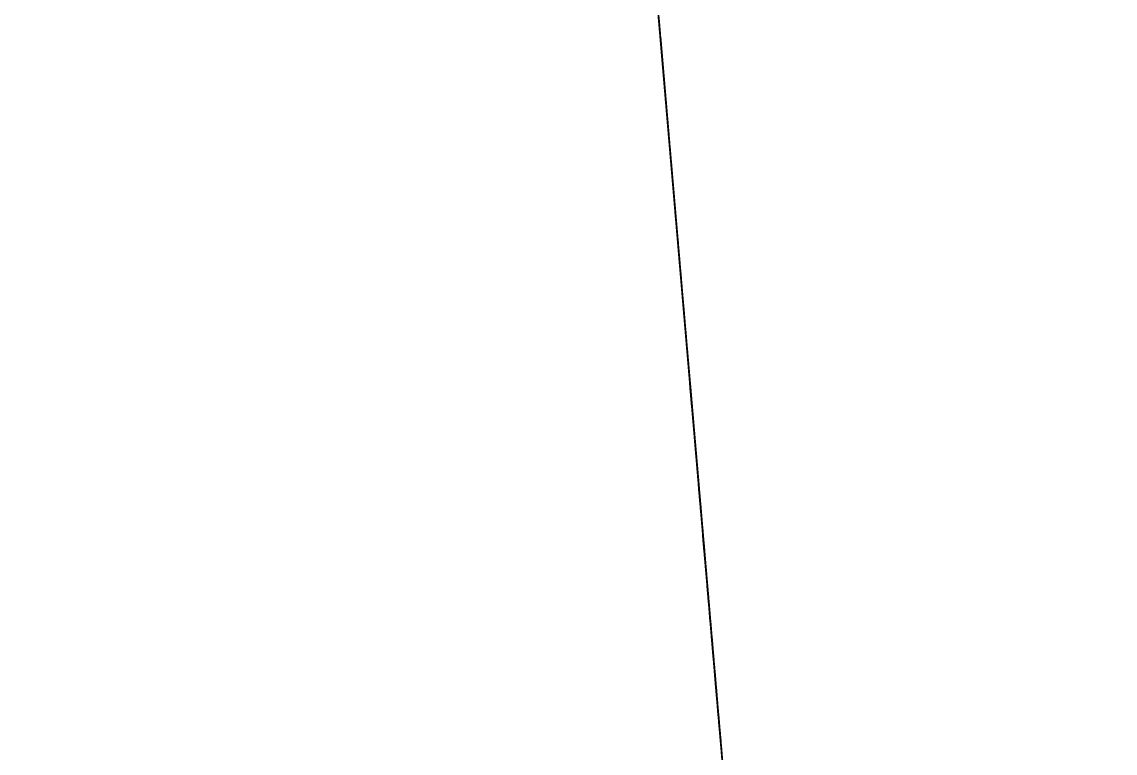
# Model space of a CAD drawing. Header units: millimetres. Extents: x 2645 to 248282, y -52826 to -1714.
# Drawn here: x 4215.9 to 4386.1, y -50512.7 to -50398.8 of the extents above; entities that cross this region are included whole.
import ezdxf

# ---------------------------------------------------------------- set-up
doc = ezdxf.new("R2010")
doc.units = ezdxf.units.MM
doc.header["$MEASUREMENT"] = 0
doc.linetypes.add('CENTER2', pattern=[1.125, 0.75, -0.125, 0.125, -0.125])
for name, color, linetype in [('Elevation Looking North-0', 7, 'Continuous'), ('Elevation Looking North-150-DS-B4-404', 1, 'Continuous'), ('Elevation Looking North-150-SL-B4-221', 85, 'Continuous'), ('Elevation Looking North-300-CEN-D3-224', 70, 'Continuous'), ('Elevation Looking North-300-CEN-D3-258', 70, 'Continuous'), ('Elevation Looking North-300-FA-D4-234', 50, 'Continuous'), ('Elevation Looking North-300-FA-D4-256', 50, 'Continuous'), ('Elevation Looking North-50-IW-B4-023', 3, 'Continuous'), ('Elevation Looking North-50-PES-D1-029', 4, 'Continuous'), ('Elevation Looking North-A-FLOR', 192, 'Continuous'), ('Elevation Looking North-CENTER', 1, 'CENTER2'), ('Elevation Looking North-RE', 5, 'Continuous'), ('Elevation Looking North-S-BEAM', 12, 'Continuous'), ('Elevation Looking North-SLUDGE TO STRAIN PRESS INLET', 3, 'Continuous')]:
    doc.layers.add(name, color=color, linetype=linetype)
doc.layers.add('Elevation Looking North-PR-STEL-EQIP-PUMP_3_SEEPEX_BTVE70-24_100-18', color=7, linetype='Continuous', true_color=0x1111d0)

# ---------------------------------------------------------------- blocks, each defined once
blk = doc.blocks.new('*U815')
at = {"layer": 'Elevation Looking North-A-FLOR', "color": 0, "linetype": 'ByBlock', "lineweight": -2}
blk.add_line((4220.94, -49299.47, 22000), (4444.7, -51912.92, 22000), dxfattribs=at)
blk = doc.blocks.new('*U816')
at = {"layer": 'Elevation Looking North-S-BEAM', "color": 0, "linetype": 'ByBlock', "lineweight": -2}
for p, q in [((2647.84, -30926.06, 30027.2), (4471.77, -52229.06, 30027.2)), ((2647.84, -30926.06, 29454.8), (4471.77, -52229.06, 29454.8)), ((2647.84, -30926.06, 30042), (4471.77, -52229.06, 30042)), ((3975.71, -46435.21, 29440), (4471.3, -52223.5, 29440))]:
    blk.add_line(p, q, dxfattribs=at)
blk = doc.blocks.new('*U866')
at = {"layer": 'Elevation Looking North-S-BEAM', "color": 0, "linetype": 'ByBlock', "lineweight": -2}
for p, q in [((4226.74, -49367.19, 24801.4), (4472.12, -52233.11, 24801.4)), ((4232.19, -49430.81, 24794.4), (4472.12, -52233.11, 24794.4)), ((4232.19, -49430.81, 24989), (4472.12, -52233.11, 24989)), ((4232.19, -49430.81, 24996), (4472.12, -52233.11, 24996))]:
    blk.add_line(p, q, dxfattribs=at)
blk = doc.blocks.new('*U1000')
at = {"layer": 'Elevation Looking North-A-FLOR', "color": 0, "linetype": 'ByBlock', "lineweight": -2}
for p, q in [((4410.65, -51515.2, 21849.69), (3210.59, -37498.79, 21999.69)), ((4410.65, -51515.2, 21629.21), (3774.49, -44085, 21629.21)), ((4220.94, -49299.47, 21873.41), (4410.67, -51515.39, 21849.69))]:
    blk.add_line(p, q, dxfattribs=at)
blk = doc.blocks.new('*U1001')
at = {"layer": 'Elevation Looking North-A-FLOR', "color": 0, "linetype": 'ByBlock', "lineweight": -2}
for p, q in [((4411.76, -51528.11, 21850.01), (4220.94, -49299.47, 21873.84)), ((4220.94, -49299.47, 21999.98), (4444.7, -51912.92, 21999.98))]:
    blk.add_line(p, q, dxfattribs=at)
blk = doc.blocks.new('*U1191')
at = {"layer": 'Elevation Looking North-50-PES-D1-029', "color": 0, "linetype": 'ByBlock', "lineweight": -2}
blk.add_line((4320.31, -50460.03, 25056.77), (4308.09, -50317.25, 25056.77), dxfattribs=at)
at = {"layer": 'Elevation Looking North-CENTER'}
blk.add_line((4309.13, -50329.4, 25026.61), (4320.31, -50460.03, 25026.61), dxfattribs=at)
blk = doc.blocks.new('*U1203')
at = {"layer": 'Elevation Looking North-300-CEN-D3-258', "color": 0, "linetype": 'ByBlock', "lineweight": -2}
for p, q in [((4295.13, -50165.88, 23515.62), (4325.92, -50525.56, 23521.53)), ((4295.13, -50165.88, 23191.72), (4326.27, -50529.65, 23197.7))]:
    blk.add_line(p, q, dxfattribs=at)
blk = doc.blocks.new('*U1225')
at = {"layer": 'Elevation Looking North-CENTER'}
blk.add_line((4295.13, -50165.88, 23616.33), (4348.64, -50790.93, 23616.33), dxfattribs=at)
at = {"layer": 'Elevation Looking North-RE', "color": 0, "linetype": 'ByBlock', "lineweight": -2}
blk.add_line((4351.24, -50821.28, 23673.48), (4295.13, -50165.88, 23673.48), dxfattribs=at)
blk = doc.blocks.new('*U1234')
at = {"layer": 'Elevation Looking North-50-IW-B4-023', "color": 0, "linetype": 'ByBlock', "lineweight": -2}
for p, q in [((4395.87, -51342.59, 23554.41), (4285.19, -50049.83, 23554.41)), ((4395.87, -51342.59, 23614.73), (4285.49, -50053.4, 23614.73))]:
    blk.add_line(p, q, dxfattribs=at)
at = {"layer": 'Elevation Looking North-CENTER'}
blk.add_line((4285.34, -50051.62, 23584.57), (4395.87, -51342.59, 23584.57), dxfattribs=at)
blk = doc.blocks.new('*U1241')
at = {"layer": 'Elevation Looking North-150-SL-B4-221', "color": 0, "linetype": 'ByBlock', "lineweight": -2}
blk.add_line((4295.13, -50165.88, 24016.87), (4320.04, -50456.9, 24016.87), dxfattribs=at)
blk = doc.blocks.new('*U1242')
at = {"layer": 'Elevation Looking North-CENTER'}
blk.add_line((4295.13, -50165.88, 22955.73), (4385.41, -51220.4, 22955.73), dxfattribs=at)
at = {"layer": 'Elevation Looking North-SLUDGE TO STRAIN PRESS INLET', "color": 0, "linetype": 'ByBlock', "lineweight": -2}
for p, q in [((4385.41, -51220.4, 23039.87), (4295.13, -50165.88, 23039.87)), ((4333.87, -50618.39, 22871.59), (4315.27, -50401.2, 22871.59))]:
    blk.add_line(p, q, dxfattribs=at)
blk = doc.blocks.new('*U1261')
at = {"layer": 'Elevation Looking North-PR-STEL-EQIP-PUMP_3_SEEPEX_BTVE70-24_100-18', "color": 0, "linetype": 'ByBlock', "lineweight": -2}
for p, q in [((4313.16, -50376.51, 22911.45), (4315.29, -50401.42, 22911.3)), ((4315.09, -50399.06, 22511.43), (4315.08, -50398.92, 22488.44)), ((4315.09, -50399.06, 22511.43), (4316.45, -50414.99, 22511.31)), ((4315.27, -50401.14, 22861.31), (4316.63, -50417.07, 22861.23)), ((4315.27, -50401.14, 22861.31), (4315.28, -50401.27, 22884.29)), ((4316.99, -50421.25, 22558.29), (4316.92, -50420.42, 22557.47)), ((4316.99, -50421.25, 22558.29), (4322.36, -50484, 22557.91)), ((4317.12, -50422.77, 22814.18), (4317.05, -50421.95, 22815.01)), ((4317.12, -50422.77, 22814.18), (4322.49, -50485.52, 22813.81)), ((4322.34, -50483.72, 22507.92), (4333.68, -50616.22, 22507.12)), ((4322.52, -50485.83, 22863.8), (4333.86, -50618.33, 22863.01))]:
    blk.add_line(p, q, dxfattribs=at)
at = {"layer": 'Elevation Looking North-PR-STEL-EQIP-PUMP_3_SEEPEX_BTVE70-24_100-18', "color": 0, "linetype": 'ByBlock', "lineweight": -2, "extrusion": (0.996355, 0.085306, -6.96101e-15)}
blk.add_ellipse((4315.18, -50400.08, 22686.37), major_axis=(0.11, -1.34, 224.94), ratio=0.000118, start_param=2.646482, end_param=6.778296, dxfattribs=at)
at = {"layer": 'Elevation Looking North-PR-STEL-EQIP-PUMP_3_SEEPEX_BTVE70-24_100-18', "color": 0, "linetype": 'ByBlock', "lineweight": -2, "extrusion": (0.996355, 0.085306, -1.62056e-15)}
blk.add_ellipse((4315.18, -50400.1, 22686.37), major_axis=(0.09, -1.04, 174.94), ratio=0.000118, start_param=3.141593, end_param=6.283185, dxfattribs=at)
at = {"layer": 'Elevation Looking North-PR-STEL-EQIP-PUMP_3_SEEPEX_BTVE70-24_100-18', "color": 0, "linetype": 'ByBlock', "lineweight": -2, "extrusion": (0.996355, 0.085306, -7.94059e-15)}
blk.add_ellipse((4316.54, -50416.03, 22686.27), major_axis=(0.09, -1.04, 174.96), ratio=0.000118, start_param=3.141593, end_param=6.283185, dxfattribs=at)
at = {"layer": 'Elevation Looking North-PR-STEL-EQIP-PUMP_3_SEEPEX_BTVE70-24_100-18', "color": 0, "linetype": 'ByBlock', "lineweight": -2, "extrusion": (0.996355, 0.085306, -4.83923e-15)}
blk.add_ellipse((4316.88, -50420.02, 22686.25), major_axis=(0.09, -1.02, 170.94), ratio=0.000118, start_param=2.446898, end_param=3.159147, dxfattribs=at)
at = {"layer": 'Elevation Looking North-PR-STEL-EQIP-PUMP_3_SEEPEX_BTVE70-24_100-18', "color": 0, "linetype": 'ByBlock', "lineweight": -2, "extrusion": (0.996355, 0.085306, -6.64377e-15)}
blk.add_ellipse((4316.88, -50420.02, 22686.25), major_axis=(0.07, -0.78, 131.58), ratio=0.000118, start_param=1.736457, end_param=7.688321, dxfattribs=at)
at = {"layer": 'Elevation Looking North-PR-STEL-EQIP-PUMP_3_SEEPEX_BTVE70-24_100-18', "color": 0, "linetype": 'ByBlock', "lineweight": -2, "extrusion": (0.996355, 0.085306, -6.96936e-15)}
blk.add_ellipse((4316.98, -50421.19, 22686.24), major_axis=(0.07, -0.77, 128.77), ratio=0.000118, start_param=3.141474, end_param=6.283304, dxfattribs=at)
at = {"layer": 'Elevation Looking North-PR-STEL-EQIP-PUMP_3_SEEPEX_BTVE70-24_100-18', "color": 0, "linetype": 'ByBlock', "lineweight": -2, "extrusion": (0.996355, 0.085306, -7.89277e-15)}
blk.add_ellipse((4316.88, -50420.02, 22686.25), major_axis=(0.09, -1.02, 170.94), ratio=0.000118, start_param=-0.017555, end_param=0.694694, dxfattribs=at)
at = {"layer": 'Elevation Looking North-PR-STEL-EQIP-PUMP_3_SEEPEX_BTVE70-24_100-18', "color": 0, "linetype": 'ByBlock', "lineweight": -2, "extrusion": (0.996355, 0.085306, -7.25245e-15)}
blk.add_ellipse((4317.06, -50422.01, 22686.23), major_axis=(0.07, -0.76, 127.95), ratio=0.000118, start_param=3.141593, end_param=6.283185, dxfattribs=at)
at = {"layer": 'Elevation Looking North-PR-STEL-EQIP-PUMP_3_SEEPEX_BTVE70-24_100-18', "color": 0, "linetype": 'ByBlock', "lineweight": -2, "extrusion": (0.996355, 0.085306, -9.29302e-15)}
blk.add_ellipse((4322.43, -50484.78, 22685.86), major_axis=(0.09, -1.06, 177.94), ratio=0.000118, start_param=3.141593, end_param=6.283185, dxfattribs=at)
at = {"layer": 'Elevation Looking North-PR-STEL-EQIP-PUMP_3_SEEPEX_BTVE70-24_100-18', "color": 0, "linetype": 'ByBlock', "lineweight": -2}
for points, knots in [([(4316.82, -50419.25, 22554.92), (4316.82, -50419.23, 22551.59), (4316.82, -50419.21, 22548.43), (4316.81, -50419.17, 22542.9), (4316.81, -50419.16, 22540.48), (4316.81, -50419.13, 22535.92), (4316.81, -50419.12, 22533.78), (4316.81, -50419.09, 22529.84), (4316.8, -50419.08, 22528.04), (4316.8, -50419.06, 22524.81), (4316.8, -50419.05, 22523.37), (4316.8, -50419.03, 22519.84), (4316.8, -50419.02, 22518.13), (4316.8, -50419.01, 22516.42), (4316.8, -50419.01, 22515.99), (4316.8, -50419, 22515.56), (4316.8, -50419, 22515.45), (4316.8, -50419, 22515.33), (4316.8, -50419, 22515.31), (4316.8, -50419, 22515.26), (4316.8, -50419, 22515.25), (4316.8, -50419, 22515.22), (4316.8, -50419, 22515.21), (4316.8, -50419, 22515.15), (4316.8, -50419, 22515.14), (4316.8, -50418.99, 22515.05), (4316.8, -50418.99, 22515.04), (4316.8, -50418.99, 22514.99), (4316.8, -50418.98, 22514.95), (4316.79, -50418.97, 22514.84), (4316.79, -50418.97, 22514.78), (4316.79, -50418.93, 22514.57), (4316.79, -50418.92, 22514.47), (4316.78, -50418.82, 22514.12), (4316.78, -50418.79, 22513.92), (4316.75, -50418.44, 22513.25), (4316.74, -50418.31, 22513.01), (4316.69, -50417.72, 22512.33), (4316.64, -50417.2, 22511.81), (4316.53, -50415.86, 22511.38), (4316.49, -50415.43, 22511.3), (4316.45, -50414.99, 22511.31)], [2.4466913, 2.4466913, 2.4466913, 2.4466913, 2.5381398, 2.5381398, 2.6176268, 2.6176268, 2.6981441, 2.6981441, 2.7786614, 2.7786614, 2.858148, 2.858148, 2.9998707, 2.9998707, 3.0707321, 3.0707321, 3.1061628, 3.1061628, 3.1238782, 3.1238782, 3.1327359, 3.1327359, 3.1371647, 3.1371647, 3.1393791, 3.1393791, 3.1397964, 3.1397964, 3.1403824, 3.1403824, 3.1408505, 3.1408505, 3.1411388, 3.1411388, 3.1413662, 3.1413662, 3.1414546, 3.1414546, 3.1415546, 3.1415546, 3.1415935, 3.1415935, 3.1415935, 3.1415935]), ([(4316.63, -50417.07, 22861.23), (4316.67, -50417.5, 22861.23), (4316.7, -50417.92, 22861.16), (4316.77, -50418.69, 22860.91), (4316.8, -50419.02, 22860.72), (4316.85, -50419.64, 22860.3), (4316.87, -50419.88, 22860.07), (4316.92, -50420.38, 22859.49), (4316.93, -50420.52, 22859.22), (4316.95, -50420.8, 22858.64), (4316.96, -50420.85, 22858.45), (4316.97, -50420.99, 22857.93), (4316.97, -50420.99, 22857.84), (4316.97, -50421.01, 22857.64), (4316.97, -50421.02, 22857.59), (4316.97, -50421.02, 22857.51), (4316.97, -50421.03, 22857.49), (4316.97, -50421.03, 22857.44), (4316.97, -50421.03, 22857.42), (4316.97, -50421.03, 22857.37), (4316.97, -50421.03, 22857.36), (4316.97, -50421.03, 22857.31), (4316.97, -50421.03, 22857.3), (4316.97, -50421.03, 22857.21), (4316.97, -50421.03, 22857.21), (4316.97, -50421.03, 22857.08), (4316.97, -50421.03, 22856.86), (4316.97, -50421.03, 22856.14), (4316.97, -50421.03, 22855.64), (4316.97, -50421.02, 22854.38), (4316.97, -50421.02, 22853.62), (4316.97, -50421.01, 22851.84), (4316.97, -50421, 22850.82), (4316.97, -50420.99, 22848.35), (4316.97, -50420.98, 22846.84), (4316.96, -50420.96, 22843.48), (4316.96, -50420.95, 22841.62), (4316.96, -50420.93, 22837.56), (4316.96, -50420.91, 22835.36), (4316.96, -50420.89, 22830.69), (4316.96, -50420.87, 22828.21), (4316.95, -50420.84, 22823.04), (4316.95, -50420.83, 22820.37), (4316.95, -50420.81, 22817.57)], [0.0000005, 0.0000005, 0.0000005, 0.0000005, 0.0000384, 0.0000384, 0.0000801, 0.0000801, 0.000135, 0.000135, 0.000235, 0.000235, 0.0004205, 0.0004205, 0.0008841, 0.0008841, 0.0014111, 0.0014111, 0.001889, 0.001889, 0.0025174, 0.0025174, 0.0036249, 0.0036249, 0.0065377, 0.0065377, 0.0236669, 0.0236669, 0.091937, 0.091937, 0.1608559, 0.1608559, 0.2297791, 0.2297791, 0.2980576, 0.2980576, 0.3775586, 0.3775586, 0.4580908, 0.4580908, 0.5386232, 0.5386232, 0.6181245, 0.6181245, 0.6949028, 0.6949028, 0.6949028, 0.6949028]), ([(4316.8, -50419, 22515.33), (4316.8, -50419, 22515.41), (4316.8, -50419, 22516.34), (4316.8, -50419.03, 22521.1), (4316.8, -50419.06, 22527.18), (4316.81, -50419.16, 22544.51), (4316.82, -50419.23, 22555.77), (4316.83, -50419.38, 22582.32), (4316.84, -50419.47, 22597.61), (4316.85, -50419.67, 22630.69), (4316.86, -50419.77, 22648.46), (4316.88, -50419.99, 22684.69), (4316.89, -50420.1, 22703.14), (4316.91, -50420.31, 22738.85), (4316.92, -50420.41, 22756.11), (4316.93, -50420.6, 22787.67), (4316.94, -50420.69, 22801.98), (4316.95, -50420.84, 22826.2), (4316.96, -50420.9, 22836.1), (4316.97, -50420.99, 22850.51), (4316.97, -50421.02, 22855.01), (4316.97, -50421.03, 22856.91), (4316.97, -50421.03, 22857.13), (4316.97, -50421.03, 22857.16)], [3.159148, 3.159148, 3.159148, 3.159148, 3.317419, 3.317419, 3.637094, 3.637094, 3.957079, 3.957079, 4.277076, 4.277076, 4.597075, 4.597075, 4.917074, 4.917074, 5.237073, 5.237073, 5.557071, 5.557071, 5.877066, 5.877066, 6.19704, 6.19704, 6.265631, 6.265631, 6.265631, 6.265631]), ([(4316.82, -50419.24, 22554.71), (4316.82, -50419.24, 22554.71), (4316.82, -50419.24, 22554.71), (4316.82, -50419.24, 22554.73), (4316.82, -50419.24, 22554.74), (4316.82, -50419.24, 22554.79), (4316.82, -50419.24, 22554.8), (4316.82, -50419.25, 22554.87), (4316.82, -50419.25, 22554.89), (4316.82, -50419.25, 22554.93), (4316.82, -50419.25, 22554.96), (4316.82, -50419.26, 22555.06), (4316.82, -50419.26, 22555.11), (4316.82, -50419.29, 22555.31), (4316.82, -50419.31, 22555.41), (4316.83, -50419.39, 22555.74), (4316.83, -50419.43, 22555.88), (4316.85, -50419.63, 22556.39), (4316.86, -50419.71, 22556.77), (4316.92, -50420.42, 22557.47)], [3.12634305, 3.12634305, 3.12634305, 3.12634305, 3.13269507, 3.13269507, 3.13708576, 3.13708576, 3.13918688, 3.13918688, 3.1396187, 3.1396187, 3.14025347, 3.14025347, 3.14078395, 3.14078395, 3.14112158, 3.14112158, 3.14129901, 3.14129901, 3.14147644, 3.14147644, 3.14147644, 3.14147644]), ([(4317.05, -50421.95, 22815.01), (4317.02, -50421.66, 22815.31), (4317.01, -50421.5, 22815.56), (4316.98, -50421.16, 22816.11), (4316.98, -50421.09, 22816.33), (4316.96, -50420.89, 22816.88), (4316.96, -50420.88, 22817.01), (4316.95, -50420.82, 22817.37), (4316.95, -50420.82, 22817.43), (4316.95, -50420.81, 22817.53), (4316.95, -50420.81, 22817.56), (4316.95, -50420.81, 22817.61), (4316.95, -50420.81, 22817.62), (4316.95, -50420.81, 22817.66), (4316.95, -50420.81, 22817.68), (4316.95, -50420.8, 22817.72), (4316.95, -50420.8, 22817.73), (4316.95, -50420.8, 22817.77), (4316.95, -50420.8, 22817.78), (4316.95, -50420.8, 22817.78), (4316.95, -50420.8, 22817.78), (4316.95, -50420.8, 22817.78)], [0.00011763, 0.00011763, 0.00011763, 0.00011763, 0.00019245, 0.00019245, 0.00032964, 0.00032964, 0.00065449, 0.00065449, 0.00136548, 0.00136548, 0.00189463, 0.00189463, 0.00250081, 0.00250081, 0.00343152, 0.00343152, 0.00540768, 0.00540768, 0.01248324, 0.01248324, 0.01525101, 0.01525101, 0.01525101, 0.01525101])]:
    blk.add_open_spline(points, degree=3, knots=knots, dxfattribs=at)
blk = doc.blocks.new('*U1265')
at = {"layer": 'Elevation Looking North-150-DS-B4-404', "color": 0, "linetype": 'ByBlock', "lineweight": -2}
for p, q in [((4470.59, -52215.27, 23256.49), (4283.68, -50032.23, 23256.49)), ((4470.59, -52215.27, 23424.77), (4284.53, -50042.17, 23424.77))]:
    blk.add_line(p, q, dxfattribs=at)
at = {"layer": 'Elevation Looking North-CENTER'}
blk.add_line((4284.11, -50037.2, 23340.63), (4470.59, -52215.27, 23340.63), dxfattribs=at)
blk = doc.blocks.new('*U1279')
at = {"layer": 'Elevation Looking North-0', "color": 0, "linetype": 'ByBlock', "lineweight": -2}
for p, q in [((4321.32, -50471.79, 25888.36), (4293.06, -50141.73, 25697.1)), ((4311.97, -50362.64, 26078.1), (4321.32, -50471.79, 25888.36)), ((4315.15, -50399.78, 26274.37), (4344.16, -50738.54, 26274.37)), ((4315.15, -50399.78, 26262.37), (4344.16, -50738.54, 26262.37)), ((4315.15, -50399.78, 26274.37), (4315.15, -50399.78, 26262.37)), ((4318.22, -50435.65, 26277.37), (4318.22, -50435.65, 26274.37)), ((4320.31, -50460.01, 26247.37), (4339, -50678.31, 26247.37)), ((4320.31, -50460.01, 26262.37), (4320.31, -50460.01, 26247.37)), ((4320.31, -50460.01, 26247.37), (4339, -50678.31, 26247.37))]:
    blk.add_line(p, q, dxfattribs=at)
at = {"layer": 'Elevation Looking North-0', "color": 0, "linetype": 'ByBlock', "lineweight": -2, "extrusion": (-0.996355, -0.085306, 0)}
blk.add_arc((50449.17, 26247.37), 195.45, 300, 360, dxfattribs=at)
at = {"layer": 'Elevation Looking North-0', "color": 0, "linetype": 'ByBlock', "lineweight": -2, "extrusion": (0.996355, 0.085306, -9.57488e-31)}
blk.add_arc((-50449.17, 26247.37), 414.55, 180, 240, dxfattribs=at)
blk = doc.blocks.new('*U1287')
at = {"layer": 'Elevation Looking North-CENTER'}
blk.add_line((4395.87, -51342.59, 23731.72), (4286.09, -50060.31, 23731.72), dxfattribs=at)
at = {"layer": 'Elevation Looking North-RE', "color": 0, "linetype": 'ByBlock', "lineweight": -2}
for p, q in [((4285.93, -50058.53, 23701.56), (4395.87, -51342.59, 23701.56)), ((4286.24, -50062.09, 23761.89), (4324.66, -50510.85, 23761.89))]:
    blk.add_line(p, q, dxfattribs=at)
blk = doc.blocks.new('*U1307')
at = {"layer": 'Elevation Looking North-150-SL-B4-221', "color": 0, "linetype": 'ByBlock', "lineweight": -2}
for p, q in [((4317.1, -50422.57, 24341.77), (4308.11, -50317.56, 24341.77)), ((4317.1, -50422.57, 24183.7), (4308.11, -50317.57, 24183.7)), ((4317.28, -50424.68, 24211.75), (4317.1, -50422.57, 24211.75)), ((4317.28, -50424.68, 24313.72), (4317.1, -50422.57, 24313.72)), ((4317.28, -50424.69, 24405.24), (4319.33, -50448.6, 24405.24)), ((4317.28, -50424.69, 24120.24), (4319.33, -50448.6, 24120.24)), ((4319.59, -50451.59, 24178.98), (4319.33, -50448.6, 24178.98)), ((4319.59, -50451.59, 24346.49), (4319.33, -50448.6, 24346.49))]:
    blk.add_line(p, q, dxfattribs=at)
at = {"layer": 'Elevation Looking North-150-SL-B4-221', "color": 0, "linetype": 'ByBlock', "lineweight": -2, "extrusion": (-0.996355, -0.085306, -1.77489e-17)}
blk.add_ellipse((4317.1, -50422.57, 24262.74), major_axis=(0, 0, 79.04), ratio=0.000056, start_param=3.141593, end_param=6.283185, dxfattribs=at)
at = {"layer": 'Elevation Looking North-150-SL-B4-221', "color": 0, "linetype": 'ByBlock', "lineweight": -2, "extrusion": (-0.996355, -0.085306, -1.82307e-17)}
blk.add_ellipse((4317.28, -50424.69, 24262.74), major_axis=(0, 0, 142.5), ratio=0.000113, start_param=0, end_param=3.141593, dxfattribs=at)
at = {"layer": 'Elevation Looking North-150-SL-B4-221', "color": 0, "linetype": 'ByBlock', "lineweight": -2, "extrusion": (0.996355, 0.085306, 3.97364e-18)}
for centre in [(4319.33, -50448.59, 24307.11), (4319.33, -50448.59, 24215.27), (4319.33, -50448.6, 24151.24), (4319.33, -50448.6, 24372.95), (4319.33, -50448.61, 24152.52), (4319.33, -50448.61, 24374.23)]:
    blk.add_ellipse(centre, major_axis=(0, 0, 11), ratio=0.000113, start_param=-1.570796, end_param=4.712389, dxfattribs=at)
at = {"layer": 'Elevation Looking North-150-SL-B4-221', "color": 0, "linetype": 'ByBlock', "lineweight": -2, "extrusion": (0.996355, 0.085306, 1.95137e-17)}
blk.add_ellipse((4319.33, -50448.6, 24262.74), major_axis=(0, 0, 84.15), ratio=0.000113, start_param=3.044604, end_param=6.380174, dxfattribs=at)
at = {"layer": 'Elevation Looking North-150-SL-B4-221', "color": 0, "linetype": 'ByBlock', "lineweight": -2, "extrusion": (-0.996355, -0.085306, -3.87196e-17)}
blk.add_ellipse((4319.33, -50448.6, 24262.74), major_axis=(0, 0, 142.5), ratio=0.000113, start_param=-0.94252, end_param=4.084113, dxfattribs=at)
at = {"layer": 'Elevation Looking North-150-SL-B4-221', "color": 0, "linetype": 'ByBlock', "lineweight": -2, "extrusion": (0.996355, 0.085306, -4.58738e-17)}
blk.add_ellipse((4319.59, -50451.59, 24262.74), major_axis=(0, 0, 83.75), ratio=0.000056, start_param=1.584728, end_param=3.141593, dxfattribs=at)
at = {"layer": 'Elevation Looking North-150-SL-B4-221', "color": 0, "linetype": 'ByBlock', "lineweight": -2, "extrusion": (0.996355, 0.085306, -4.83203e-17)}
blk.add_ellipse((4319.59, -50451.59, 24262.74), major_axis=(0, 0, 83.75), ratio=0.000056, start_param=0, end_param=1.584728, dxfattribs=at)
blk = doc.blocks.new('*U1321')
at = {"layer": 'Elevation Looking North-300-FA-D4-256', "color": 0, "linetype": 'ByBlock', "lineweight": -2, "extrusion": (-0.996355, -0.085306, 4.3596e-18)}
blk.add_ellipse((4329.4, -50566.17, 24020.32), major_axis=(9.34, -109.14), ratio=0.707107, start_param=3.141593, end_param=3.907105, dxfattribs=at)
at = {"layer": 'Elevation Looking North-300-FA-D4-256', "color": 0, "linetype": 'ByBlock', "lineweight": -2}
blk.add_open_spline([(4316.6, -50416.74, 23959.19), (4317.57, -50427.99, 23967.49), (4318.3, -50436.6, 23976.11), (4319.41, -50449.54, 23992.96), (4319.73, -50453.27, 24000.91), (4320.01, -50456.5, 24012.22), (4320.05, -50457.04, 24016.28), (4320.05, -50457.04, 24020.32)], degree=3, knots=[3.9466461, 3.9466461, 3.9466461, 3.9466461, 4.2134708, 4.2134708, 4.5123008, 4.5123008, 4.712389, 4.712389, 4.712389, 4.712389], dxfattribs=at)
blk = doc.blocks.new('*U1324')
at = {"layer": 'Elevation Looking North-150-DS-B4-404', "color": 0, "linetype": 'ByBlock', "lineweight": -2}
blk.add_line((4324.5, -50509.02, 24705.94), (4338.86, -50676.68, 24705.94), dxfattribs=at)
at = {"layer": 'Elevation Looking North-150-DS-B4-404', "color": 0, "linetype": 'ByBlock', "lineweight": -2, "extrusion": (0.996355, 0.085306, 1.3962e-28)}
blk.add_arc((-50549.34, 24705.94), 312.74, 90, 111.9521, dxfattribs=at)
at = {"layer": 'Elevation Looking North-150-DS-B4-404', "color": 0, "linetype": 'ByBlock', "lineweight": -2, "extrusion": (-0.996355, -0.085306, 0)}
blk.add_arc((50549.34, 24705.94), 144.46, 0, 37.7604, dxfattribs=at)
blk = doc.blocks.new('*U1325')
at = {"layer": 'Elevation Looking North-150-DS-B4-404', "color": 0, "linetype": 'ByBlock', "lineweight": -2}
for p, q in [((4312.19, -50365.2, 23959.19), (4312.19, -50365.2, 23875.05)), ((4312.19, -50365.2, 23875.05), (4312.19, -50365.2, 23790.91)), ((4312.19, -50365.2, 23790.91), (4317.36, -50425.58, 23790.91)), ((4317.36, -50425.58, 23959.19), (4312.19, -50365.2, 23959.19))]:
    blk.add_line(p, q, dxfattribs=at)
at = {"layer": 'Elevation Looking North-CENTER'}
blk.add_line((4312.19, -50365.2, 23875.05), (4317.36, -50425.58, 23875.05), dxfattribs=at)
blk = doc.blocks.new('*U1327')
at = {"layer": 'Elevation Looking North-300-CEN-D3-224', "color": 0, "linetype": 'ByBlock', "lineweight": -2}
for p, q in [((4323.05, -50491.99, 25492.88), (4314.49, -50392.01, 25492.88)), ((4320.31, -50460.03, 25711.96), (4314.49, -50392.01, 25711.96)), ((4320.31, -50460.03, 25476.7), (4320.31, -50460.03, 25492.88)), ((4320.31, -50460.03, 25679.88), (4320.31, -50460.03, 25728.14))]:
    blk.add_line(p, q, dxfattribs=at)
at = {"layer": 'Elevation Looking North-300-CEN-D3-224', "color": 0, "linetype": 'ByBlock', "lineweight": -2, "extrusion": (-0.996355, -0.085306, -6.245e-17)}
blk.add_ellipse((4329.65, -50569.16, 25602.42), major_axis=(8.63, -100.83, -101.2), ratio=0.414214, start_param=3.534292, end_param=5.105088, dxfattribs=at)
at = {"layer": 'Elevation Looking North-300-CEN-D3-224', "color": 0, "linetype": 'ByBlock', "lineweight": -2, "extrusion": (0.996355, 0.085306, 5.10061e-18)}
blk.add_ellipse((4329.65, -50569.16, 25476.7), major_axis=(-9.34, 109.14), ratio=0.707107, start_param=3.141593, end_param=6.283185, dxfattribs=at)
at = {"layer": 'Elevation Looking North-300-CEN-D3-224', "color": 0, "linetype": 'ByBlock', "lineweight": -2, "extrusion": (-0.996355, -0.085306, -5.10061e-18)}
blk.add_ellipse((4329.65, -50569.16, 25728.14), major_axis=(9.34, -109.14), ratio=0.707107, start_param=3.141593, end_param=6.283185, dxfattribs=at)
at = {"layer": 'Elevation Looking North-300-CEN-D3-224', "color": 0, "linetype": 'ByBlock', "lineweight": -2, "extrusion": (0.996355, 0.085306, 4.16334e-17)}
blk.add_ellipse((4329.65, -50569.16, 25602.42), major_axis=(8.63, -100.83, 101.2), ratio=0.414214, start_param=-4.31969, end_param=-3.534292, dxfattribs=at)
at = {"layer": 'Elevation Looking North-CENTER'}
blk.add_line((4314.49, -50392.01, 25602.42), (4329.65, -50569.16, 25602.42), dxfattribs=at)
blk = doc.blocks.new('*U1328')
at = {"layer": 'Elevation Looking North-300-FA-D4-256', "color": 0, "linetype": 'ByBlock', "lineweight": -2}
for p, q in [((4315.37, -50402.27, 26485.37), (4343.89, -50735.44, 26485.37)), ((4343.89, -50735.44, 26504.37), (4315.37, -50402.27, 26504.37)), ((4315.37, -50402.27, 26485.37), (4315.37, -50402.27, 26504.37)), ((4320.31, -50460.01, 26555.37), (4319.37, -50449.1, 26504.37)), ((4338.97, -50677.92, 26555.37), (4320.31, -50460.01, 26555.37))]:
    blk.add_line(p, q, dxfattribs=at)
blk = doc.blocks.new('*U1329')
at = {"layer": 'Elevation Looking North-300-FA-D4-256', "color": 0, "linetype": 'ByBlock', "lineweight": -2}
for p, q in [((4329.65, -50569.16, 26296.37), (4315.37, -50402.27, 26296.37)), ((4315.37, -50402.27, 26277.37), (4329.65, -50569.16, 26277.37)), ((4315.37, -50402.27, 26463.37), (4329.65, -50569.16, 26463.37)), ((4329.65, -50569.16, 26482.37), (4315.37, -50402.27, 26482.37)), ((4315.37, -50402.27, 26296.37), (4315.37, -50402.27, 26277.37)), ((4315.37, -50402.27, 26482.37), (4315.37, -50402.27, 26463.37)), ((4341.03, -50701.99, 26358.12), (4318.28, -50436.34, 26358.12)), ((4341.03, -50701.99, 26401.62), (4318.28, -50436.34, 26401.62)), ((4319.59, -50451.65, 26337.12), (4318.28, -50436.34, 26358.12)), ((4319.94, -50455.76, 26428.24), (4318.28, -50436.34, 26401.62)), ((4339.71, -50686.67, 26337.12), (4319.59, -50451.65, 26337.12)), ((4319.94, -50455.76, 26428.24), (4329.65, -50569.16, 26428.24)), ((4320.31, -50460.06, 26315.37), (4329.65, -50569.16, 26315.37)), ((4320.31, -50460.06, 26444.37), (4329.65, -50569.16, 26444.37)), ((4320.31, -50460.06, 26315.37), (4320.31, -50460.06, 26296.37)), ((4320.31, -50460.06, 26463.37), (4320.31, -50460.06, 26444.37))]:
    blk.add_line(p, q, dxfattribs=at)
at = {"layer": 'Elevation Looking North-300-FA-D4-256', "color": 0, "linetype": 'ByBlock', "lineweight": -2, "extrusion": (0.996355, 0.085306, -1.54281e-28)}
blk.add_arc((-50644.67, 26379.87), 32.25, 317.588, 42.412, dxfattribs=at)
at = {"layer": 'Elevation Looking North-300-FA-D4-256', "color": 0, "linetype": 'ByBlock', "lineweight": -2, "extrusion": (0.996355, 0.085306, 1.08128e-28)}
blk.add_arc((-50612.42, 26315.37), 32.25, 137.588, 180, dxfattribs=at)
at = {"layer": 'Elevation Looking North-300-FA-D4-256', "color": 0, "linetype": 'ByBlock', "lineweight": -2, "extrusion": (0.996355, 0.085306, -1.71768e-29)}
blk.add_arc((-50612.42, 26444.37), 32.25, 180, 210, dxfattribs=at)
blk = doc.blocks.new('*U1330')
at = {"layer": 'Elevation Looking North-300-FA-D4-256', "color": 0, "linetype": 'ByBlock', "lineweight": -2}
for p, q in [((4315.37, -50402.27, 26482.37), (4343.94, -50736.05, 26482.37)), ((4343.94, -50736.05, 26485.37), (4315.37, -50402.27, 26485.37)), ((4315.37, -50402.27, 26482.37), (4315.37, -50402.27, 26485.37))]:
    blk.add_line(p, q, dxfattribs=at)
blk = doc.blocks.new('*U1331')
at = {"layer": 'Elevation Looking North-300-FA-D4-256', "color": 0, "linetype": 'ByBlock', "lineweight": -2}
for p, q in [((4315.37, -50402.27, 26612.37), (4320.31, -50460.03, 26612.37)), ((4320.31, -50460.03, 26631.37), (4315.37, -50402.27, 26631.37)), ((4315.37, -50402.27, 26612.37), (4315.37, -50402.27, 26631.37)), ((4320.31, -50460.01, 26682.37), (4319.37, -50449.1, 26631.37))]:
    blk.add_line(p, q, dxfattribs=at)
blk = doc.blocks.new('*U1332')
at = {"layer": 'Elevation Looking North-300-CEN-D3-224', "color": 0, "linetype": 'ByBlock', "lineweight": -2}
for p, q in [((4320.31, -50460.03, 26609.37), (4315.37, -50402.27, 26609.37)), ((4315.37, -50402.27, 26590.37), (4320.31, -50460.03, 26590.37)), ((4315.37, -50402.27, 26609.37), (4315.37, -50402.27, 26590.37)), ((4320.16, -50458.3, 26547.37), (4319.37, -50449.1, 26590.37))]:
    blk.add_line(p, q, dxfattribs=at)
blk = doc.blocks.new('*U1333')
at = {"layer": 'Elevation Looking North-300-CEN-D3-224', "color": 0, "linetype": 'ByBlock', "lineweight": -2}
for p, q in [((4320.31, -50460.03, 26612.37), (4315.37, -50402.27, 26612.37)), ((4315.37, -50402.27, 26609.37), (4320.31, -50460.03, 26609.37)), ((4315.37, -50402.27, 26612.37), (4315.37, -50402.27, 26609.37))]:
    blk.add_line(p, q, dxfattribs=at)
blk = doc.blocks.new('*U1334')
at = {"layer": 'Elevation Looking North-300-FA-D4-256', "color": 0, "linetype": 'ByBlock', "lineweight": -2, "extrusion": (-0.996355, -0.085306, 0)}
for start, end in [(223.754, 226.6404), (234.1912, 239.8468)]:
    blk.add_arc((50754.17, 24288.13), 167.5, start, end, dxfattribs=at)
blk = doc.blocks.new('*U1335')
at = {"layer": 'Elevation Looking North-150-DS-B4-404', "color": 0, "linetype": 'ByBlock', "lineweight": -2}
for p, q in [((4322.34, -50483.68, 23962.05), (4317.36, -50425.58, 23962.05)), ((4317.36, -50425.58, 23788.05), (4317.36, -50425.58, 23962.05)), ((4322.34, -50483.68, 23788.05), (4317.36, -50425.58, 23788.05))]:
    blk.add_line(p, q, dxfattribs=at)
blk = doc.blocks.new('*U1336')
at = {"layer": 'Elevation Looking North-150-DS-B4-404', "color": 0, "linetype": 'ByBlock', "lineweight": -2, "extrusion": (-0.996355, -0.085306, 0)}
for radius, start in [(140, 126.9947), (84.15, 179.6064)]:
    blk.add_arc((50778.07, 23875.05), radius, start, 270, dxfattribs=at)
at = {"layer": 'Elevation Looking North-150-DS-B4-404', "color": 0, "linetype": 'ByBlock', "lineweight": -2, "extrusion": (0.996355, 0.085306, -4.18888e-32)}
blk.add_arc((-50778.07, 23875.05), 92, 270, 23.7556, dxfattribs=at)
blk = doc.blocks.new('*U1337')
at = {"layer": 'Elevation Looking North-150-SL-B4-221', "color": 0, "linetype": 'ByBlock', "lineweight": -2}
for p, q in [((4319.84, -50454.58, 24402.73), (4319.84, -50454.58, 24122.73)), ((4319.84, -50454.58, 24402.73), (4321.29, -50471.52, 24402.73)), ((4319.84, -50454.58, 24122.73), (4321.29, -50471.52, 24122.73)), ((4321.29, -50471.52, 24122.73), (4321.29, -50471.52, 24402.73)), ((4325.39, -50519.34, 24178.58), (4321.29, -50471.52, 24170.73)), ((4325.39, -50519.34, 24346.88), (4321.29, -50471.52, 24354.73)), ((4325.39, -50519.34, 24178.58), (4325.39, -50519.34, 24346.88))]:
    blk.add_line(p, q, dxfattribs=at)
at = {"layer": 'Elevation Looking North-CENTER'}
blk.add_line((4319.84, -50454.58, 24262.73), (4325.39, -50519.34, 24262.73), dxfattribs=at)
blk = doc.blocks.new('*U1338')
at = {"layer": 'Elevation Looking North-300-FA-D4-256', "color": 0, "linetype": 'ByBlock', "lineweight": -2}
blk.add_line((4320.05, -50457.04, 24122.73), (4320.05, -50457.04, 24020.32), dxfattribs=at)
at = {"layer": 'Elevation Looking North-300-FA-D4-256', "color": 0, "linetype": 'ByBlock', "lineweight": -2, "extrusion": (-0.996355, -0.085306, -6.14274e-17)}
blk.add_ellipse((4329.4, -50566.17, 24020.32), major_axis=(9.34, -109.14), ratio=0.707107, start_param=3.141593, end_param=3.907105, dxfattribs=at)
blk = doc.blocks.new('*U1339')
at = {"layer": 'Elevation Looking North-300-FA-D4-256', "color": 0, "linetype": 'ByBlock', "lineweight": -2}
blk.add_line((4320.31, -50460.03, 26860.17), (4320.31, -50460.03, 26555.37), dxfattribs=at)
at = {"layer": 'Elevation Looking North-300-FA-D4-256', "color": 0, "linetype": 'ByBlock', "lineweight": -2, "extrusion": (0.996355, 0.085306, 6.72519e-33)}
blk.add_arc((-50754.17, 26860.17), 109.54, 0, 180, dxfattribs=at)
blk = doc.blocks.new('*U1340')
at = {"layer": 'Elevation Looking North-300-FA-D4-256', "color": 0, "linetype": 'ByBlock', "lineweight": -2, "extrusion": (0.996355, 0.085306, -1.17503e-30)}
blk.add_arc((-50754.17, 26860.17), 109.54, 0, 90, dxfattribs=at)
blk = doc.blocks.new('*U1341')
at = {"layer": 'Elevation Looking North-300-CEN-D3-224', "color": 0, "linetype": 'ByBlock', "lineweight": -2}
for p, q in [((4320.31, -50460.03, 26463.37), (4320.31, -50460.03, 26442.81)), ((4320.31, -50460.03, 26316.92), (4320.31, -50460.03, 26296.37))]:
    blk.add_line(p, q, dxfattribs=at)
blk = doc.blocks.new('*U1342')
at = {"layer": 'Elevation Looking North-300-CEN-D3-224', "color": 0, "linetype": 'ByBlock', "lineweight": -2}
blk.add_line((4320.31, -50460.03, 25881.54), (4320.31, -50460.03, 25728.14), dxfattribs=at)
at = {"layer": 'Elevation Looking North-300-CEN-D3-224', "color": 0, "linetype": 'ByBlock', "lineweight": -2, "extrusion": (0.996355, 0.085306, -3.70331e-18)}
blk.add_ellipse((4329.65, -50569.16, 25728.14), major_axis=(-9.34, 109.14), ratio=0.707107, start_param=3.141593, end_param=6.283185, dxfattribs=at)
blk = doc.blocks.new('*U1343')
at = {"layer": 'Elevation Looking North-300-CEN-D3-224', "color": 0, "linetype": 'ByBlock', "lineweight": -2}
blk.add_line((4320.31, -50460.03, 25386.89), (4320.31, -50460.03, 25476.7), dxfattribs=at)
at = {"layer": 'Elevation Looking North-300-CEN-D3-224', "color": 0, "linetype": 'ByBlock', "lineweight": -2, "extrusion": (0.996355, 0.085306, 2.95925e-16)}
blk.add_ellipse((4329.65, -50569.16, 25476.7), major_axis=(-9.34, 109.14), ratio=0.707107, start_param=3.141593, end_param=6.283185, dxfattribs=at)
at = {"layer": 'Elevation Looking North-300-CEN-D3-224', "color": 0, "linetype": 'ByBlock', "lineweight": -2, "extrusion": (-0.996355, -0.085306, -2.32602e-16)}
blk.add_ellipse((4329.65, -50569.16, 25386.89), major_axis=(9.34, -109.14), ratio=0.707107, start_param=3.141593, end_param=6.283185, dxfattribs=at)
blk = doc.blocks.new('*U1344')
at = {"layer": 'Elevation Looking North-300-CEN-D3-224', "color": 0, "linetype": 'ByBlock', "lineweight": -2}
for p, q in [((4320.31, -50460.03, 25171.37), (4329.65, -50569.16, 25171.37)), ((4320.31, -50460.03, 25386.89), (4320.31, -50460.03, 25171.37))]:
    blk.add_line(p, q, dxfattribs=at)
at = {"layer": 'Elevation Looking North-300-CEN-D3-224', "color": 0, "linetype": 'ByBlock', "lineweight": -2, "extrusion": (-0.996355, -0.085306, 9.5726e-18)}
blk.add_ellipse((4329.65, -50569.16, 25386.89), major_axis=(9.34, -109.14), ratio=0.707107, start_param=3.141593, end_param=4.712389, dxfattribs=at)
blk = doc.blocks.new('*U1345')
at = {"layer": 'Elevation Looking North-300-CEN-D3-224', "color": 0, "linetype": 'ByBlock', "lineweight": -2}
for p, q in [((4320.31, -50460.03, 25171.37), (4339, -50678.3, 25171.37)), ((4320.31, -50460.03, 25003.8), (4320.31, -50460.03, 25171.37))]:
    blk.add_line(p, q, dxfattribs=at)
blk = doc.blocks.new('*U1346')
at = {"layer": 'Elevation Looking North-300-CEN-D3-224', "color": 0, "linetype": 'ByBlock', "lineweight": -2, "extrusion": (0.996355, 0.085306, -1.43914e-29)}
blk.add_arc((-51058.97, 24873.03), 414.34, 331.8032, 349.0599, dxfattribs=at)
blk = doc.blocks.new('*U1347')
at = {"layer": 'Elevation Looking North-300-FA-D4-256', "color": 0, "linetype": 'ByBlock', "lineweight": -2}
for p, q in [((4324.5, -50509.02, 24592.93), (4320.31, -50460.03, 24592.93)), ((4320.31, -50460.03, 24592.93), (4320.31, -50460.03, 24502.44))]:
    blk.add_line(p, q, dxfattribs=at)
blk = doc.blocks.new('*U1348')
at = {"layer": 'Elevation Looking North-300-FA-D4-256', "color": 0, "linetype": 'ByBlock', "lineweight": -2}
for p, q in [((4324.5, -50509.02, 24592.93), (4320.31, -50460.03, 24592.93)), ((4320.31, -50460.03, 24592.93), (4320.31, -50460.03, 24794.4))]:
    blk.add_line(p, q, dxfattribs=at)
blk = doc.blocks.new('*U1349')
at = {"layer": 'Elevation Looking North-300-FA-D4-234', "color": 0, "linetype": 'ByBlock', "lineweight": -2}
for p, q in [((4322.48, -50485.33, 24063.69), (4324.5, -50509.02, 24063.69)), ((4324.5, -50509.02, 24119.98), (4322.48, -50485.33, 24119.98)), ((4322.48, -50485.33, 24119.98), (4322.48, -50485.33, 24063.69)), ((4323.27, -50494.65, 24048.61), (4324.5, -50509.02, 24048.61))]:
    blk.add_line(p, q, dxfattribs=at)
at = {"layer": 'Elevation Looking North-300-FA-D4-234', "color": 0, "linetype": 'ByBlock', "lineweight": -2, "extrusion": (0.996355, 0.085306, 1.16069e-29)}
blk.add_arc((-50686.86, 24063.69), 16.83, 296.3878, 360, dxfattribs=at)
at = {"layer": 'Elevation Looking North-300-FA-D4-234', "color": 0, "linetype": 'ByBlock', "lineweight": -2, "extrusion": (0.996355, 0.085306, 1.98471e-27)}
blk.add_arc((-50754.17, 24199.36), 168.28, 291.0215, 296.3878, dxfattribs=at)
blk = doc.blocks.new('*U1350')
at = {"layer": 'Elevation Looking North-300-FA-D4-256', "color": 0, "linetype": 'ByBlock', "lineweight": -2}
for p, q in [((4322.48, -50485.33, 24119.98), (4324.5, -50509.02, 24119.98)), ((4322.48, -50485.33, 24173), (4322.48, -50485.33, 24119.98))]:
    blk.add_line(p, q, dxfattribs=at)
blk = doc.blocks.new('*U1351')
at = {"layer": 'Elevation Looking North-150-DS-B4-404', "color": 0, "linetype": 'ByBlock', "lineweight": -2}
blk.add_line((4338.86, -50676.68, 24103.65), (4324.5, -50509.02, 24103.65), dxfattribs=at)
blk.add_open_spline([(4331.69, -50592.97, 23790.91), (4330.93, -50584.03, 23790.91), (4330.17, -50575.15, 23792.43), (4328.78, -50558.9, 23797.65), (4328.17, -50551.81, 23801.44), (4327.05, -50538.76, 23810.25), (4326.62, -50533.74, 23815.23), (4325.8, -50524.1, 23826.24), (4325.55, -50521.18, 23831.37), (4325, -50514.82, 23843.32), (4324.9, -50513.69, 23847.5), (4324.6, -50510.15, 23859.27), (4324.61, -50510.24, 23861.3), (4324.55, -50509.53, 23866.38), (4324.54, -50509.47, 23867.52), (4324.53, -50509.27, 23870.01), (4324.52, -50509.25, 23870.66), (4324.52, -50509.21, 23871.64), (4324.52, -50509.19, 23871.95), (4324.52, -50509.17, 23872.53), (4324.52, -50509.17, 23872.76), (4324.52, -50509.16, 23873.29), (4324.52, -50509.15, 23873.5), (4324.51, -50509.14, 23874.16), (4324.51, -50509.14, 23874.39), (4324.51, -50509.13, 23875.26), (4324.51, -50509.13, 23875.8), (4324.51, -50509.12, 23877.31), (4324.51, -50509.12, 23878.23), (4324.51, -50509.11, 23880.43), (4324.51, -50509.11, 23881.71), (4324.51, -50509.1, 23884.63), (4324.51, -50509.1, 23886.26), (4324.51, -50509.09, 23890.07), (4324.51, -50509.09, 23892.28), (4324.51, -50509.09, 23897.16), (4324.51, -50509.08, 23899.84), (4324.51, -50509.08, 23905.6), (4324.51, -50509.07, 23908.69), (4324.51, -50509.07, 23915.23), (4324.51, -50509.07, 23918.67), (4324.51, -50509.06, 23925.92), (4324.51, -50509.06, 23929.73), (4324.51, -50509.05, 23937.74), (4324.51, -50509.05, 23941.95), (4324.51, -50509.05, 23950.7), (4324.51, -50509.05, 23955.23), (4324.51, -50509.04, 23964.55), (4324.51, -50509.04, 23969.32), (4324.51, -50509.04, 23979.13), (4324.51, -50509.03, 23984.17), (4324.51, -50509.03, 23994.53), (4324.51, -50509.03, 23999.87), (4324.51, -50509.03, 24010.75), (4324.5, -50509.02, 24016.29), (4324.5, -50509.02, 24027.47), (4324.5, -50509.02, 24033.11), (4324.5, -50509.02, 24044.04), (4324.5, -50509.02, 24049.32), (4324.5, -50509.02, 24060.02), (4324.5, -50509.02, 24065.44), (4324.5, -50509.02, 24076.34), (4324.5, -50509.02, 24081.82), (4324.5, -50509.02, 24092.75), (4324.5, -50509.02, 24098.2), (4324.5, -50509.02, 24103.65)], degree=3, knots=[3.141593, 3.141593, 3.141593, 3.141593, 3.141766, 3.141766, 3.141957, 3.141957, 3.142208, 3.142208, 3.142605, 3.142605, 3.143384, 3.143384, 3.145443, 3.145443, 3.148494, 3.148494, 3.153329, 3.153329, 3.157406, 3.157406, 3.162739, 3.162739, 3.172227, 3.172227, 3.198619, 3.198619, 3.269127, 3.269127, 3.340344, 3.340344, 3.411672, 3.411672, 3.482391, 3.482391, 3.560438, 3.560438, 3.639459, 3.639459, 3.718488, 3.718488, 3.796551, 3.796551, 3.874601, 3.874601, 3.953627, 3.953627, 4.032654, 4.032654, 4.11071, 4.11071, 4.188762, 4.188762, 4.267788, 4.267788, 4.346816, 4.346816, 4.424869, 4.424869, 4.496376, 4.496376, 4.568629, 4.568629, 4.640882, 4.640882, 4.712389, 4.712389, 4.712389, 4.712389], dxfattribs=at)
blk = doc.blocks.new('*U1352')
at = {"layer": 'Elevation Looking North-150-DS-B4-404', "color": 0, "linetype": 'ByBlock', "lineweight": -2}
for p, q in [((4338.86, -50676.68, 24103.65), (4324.5, -50509.02, 24103.65)), ((4324.5, -50509.02, 24705.94), (4338.86, -50676.68, 24705.94)), ((4324.5, -50509.02, 24705.94), (4324.5, -50509.02, 24502.44)), ((4324.5, -50509.02, 24176.88), (4324.5, -50509.02, 24103.65))]:
    blk.add_line(p, q, dxfattribs=at)
blk = doc.blocks.new('*U1326')
at = {"layer": 'Elevation Looking North-300-CEN-D3-224', "color": 0, "linetype": 'ByBlock', "lineweight": -2}
for p, q in [((4340.26, -50693.08, 24502.44), (4313.93, -50385.46, 24502.44)), ((4313.93, -50385.46, 24178.59), (4317.28, -50424.68, 24178.59)), ((4319.33, -50448.62, 24178.59), (4319.84, -50454.58, 24178.59))]:
    blk.add_line(p, q, dxfattribs=at)
at = {"layer": 'Elevation Looking North-CENTER'}
for p, q in [((4317.1, -50422.57, 24340.52), (4317.28, -50424.68, 24340.52)), ((4319.59, -50451.59, 24340.52), (4319.84, -50454.58, 24340.52))]:
    blk.add_line(p, q, dxfattribs=at)
blk = doc.blocks.new('*U1430')
at = {"layer": 'Elevation Looking North-300-CEN-D3-224'}
blk.add_blockref('*U1326', (0, 0), dxfattribs=at)

msp = doc.modelspace()

# ---------------------------------------------------------------- block references
at = {"layer": 'Elevation Looking North-0'}
msp.add_blockref('*U1279', (0, 0), dxfattribs=at)
at = {"layer": 'Elevation Looking North-150-DS-B4-404'}
for name in ['*U1265', '*U1324', '*U1325', '*U1335', '*U1336', '*U1351', '*U1352']:
    msp.add_blockref(name, (0, 0), dxfattribs=at)
at = {"layer": 'Elevation Looking North-150-SL-B4-221'}
for name in ['*U1241', '*U1307', '*U1337']:
    msp.add_blockref(name, (0, 0), dxfattribs=at)
at = {"layer": 'Elevation Looking North-300-CEN-D3-224'}
for name in ['*U1430', '*U1327', '*U1332', '*U1333', '*U1341', '*U1342', '*U1343', '*U1344', '*U1345', '*U1346']:
    msp.add_blockref(name, (0, 0), dxfattribs=at)
at = {"layer": 'Elevation Looking North-300-CEN-D3-258'}
msp.add_blockref('*U1203', (0, 0), dxfattribs=at)
at = {"layer": 'Elevation Looking North-300-FA-D4-234'}
msp.add_blockref('*U1349', (0, 0), dxfattribs=at)
at = {"layer": 'Elevation Looking North-300-FA-D4-256'}
for name in ['*U1321', '*U1328', '*U1329', '*U1330', '*U1331', '*U1334', '*U1338', '*U1339', '*U1340', '*U1347', '*U1348', '*U1350']:
    msp.add_blockref(name, (0, 0), dxfattribs=at)
at = {"layer": 'Elevation Looking North-50-IW-B4-023'}
msp.add_blockref('*U1234', (0, 0), dxfattribs=at)
at = {"layer": 'Elevation Looking North-50-PES-D1-029'}
msp.add_blockref('*U1191', (0, 0), dxfattribs=at)
at = {"layer": 'Elevation Looking North-A-FLOR'}
for name in ['*U815', '*U1000', '*U1001']:
    msp.add_blockref(name, (0, 0), dxfattribs=at)
at = {"layer": 'Elevation Looking North-PR-STEL-EQIP-PUMP_3_SEEPEX_BTVE70-24_100-18'}
msp.add_blockref('*U1261', (0, 0), dxfattribs=at)
at = {"layer": 'Elevation Looking North-RE'}
for name in ['*U1225', '*U1287']:
    msp.add_blockref(name, (0, 0), dxfattribs=at)
at = {"layer": 'Elevation Looking North-S-BEAM'}
for name in ['*U816', '*U866']:
    msp.add_blockref(name, (0, 0), dxfattribs=at)
at = {"layer": 'Elevation Looking North-SLUDGE TO STRAIN PRESS INLET'}
msp.add_blockref('*U1242', (0, 0), dxfattribs=at)

doc.saveas('drawing.dxf')
